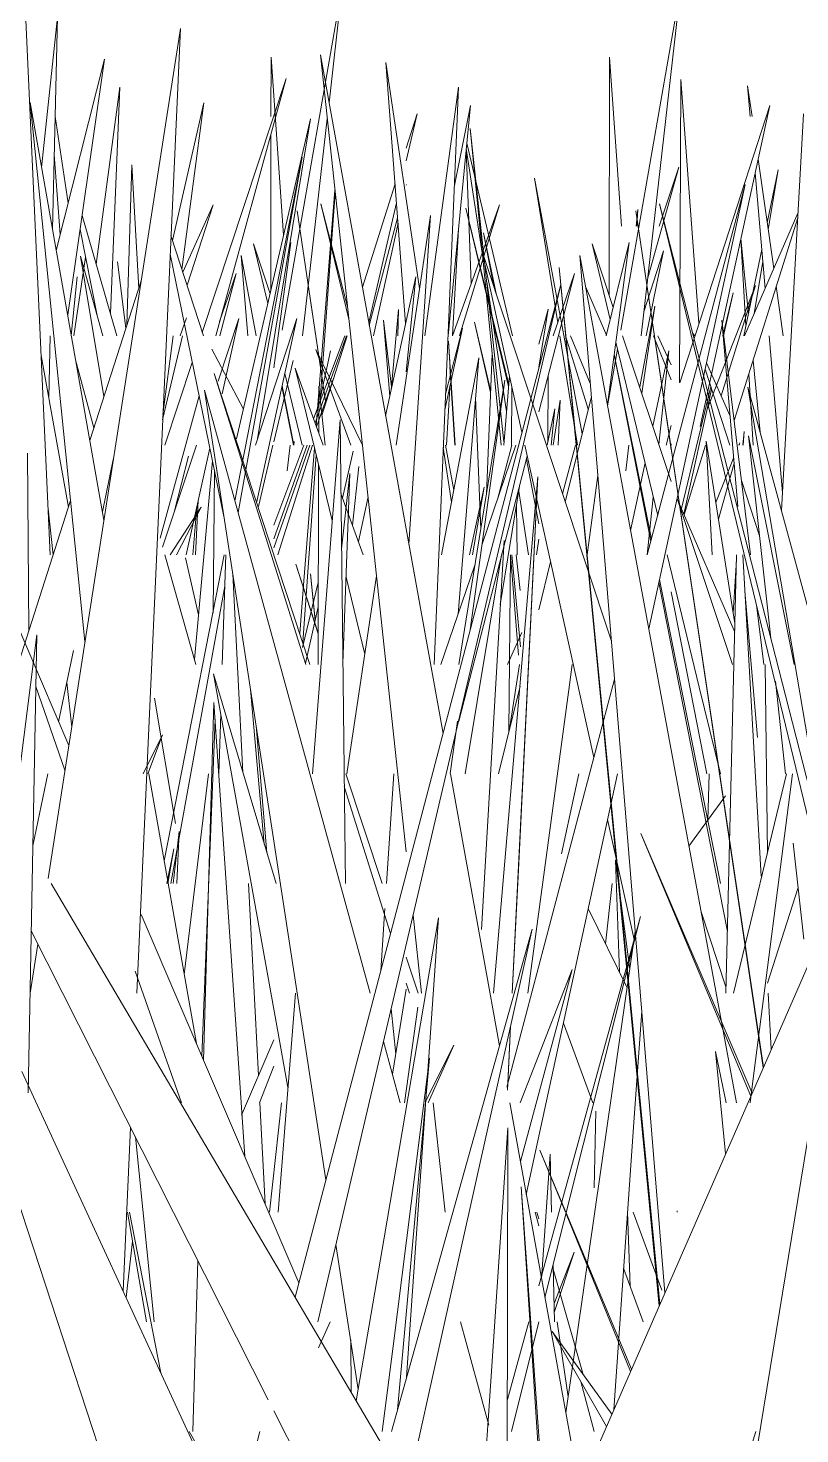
# Model space of a CAD drawing. Header units: millimetres. Extents: x -9575 to 27274, y -4387 to 11354.
# Drawn here: x -6510.28 to -6490.84, y 3080.28 to 3115.68 of the extents above; entities that cross this region are included whole.
import ezdxf

# ---------------------------------------------------------------- set-up
doc = ezdxf.new("R2010")
doc.units = ezdxf.units.MM
doc.layers.add('G-IMPT', color=8, linetype='Continuous', lineweight=9)

# ---------------------------------------------------------------- blocks, each defined once
blk = doc.blocks.new('Grass Array - 25_dwg-V14-North')
at = {"layer": 'G-IMPT'}
for p, q in [((-6509.574, 3110.078), (-6508.358, 3114.893)), ((-6509.287, 3108.452), (-6508.358, 3114.893)), ((-6505.896, 3108.014), (-6503.779, 3114.409)), ((-6505.558, 3107.931), (-6503.779, 3114.409)), ((-6506.644, 3110.329), (-6505.86, 3113.795)), ((-6506.409, 3109.601), (-6505.86, 3113.795)), ((-6499.702, 3107.931), (-6499.14, 3113.73)), ((-6499.544, 3111.709), (-6499.14, 3113.73)), ((-6505.03, 3105.33), (-6503.171, 3113.389)), ((-6504.503, 3105.332), (-6503.171, 3113.389)), ((-6500.483, 3113.519), (-6500.757, 3112.336)), ((-6500.483, 3113.519), (-6500.757, 3112.651)), ((-6498.37, 3105.172), (-6499.148, 3113.152)), ((-6498.295, 3105.257), (-6499.148, 3113.152)), ((-6494.673, 3109.387), (-6493.892, 3112.173)), ((-6494.387, 3110.69), (-6493.892, 3112.173)), ((-6496.941, 3108.255), (-6497.527, 3111.895)), ((-6496.325, 3105.461), (-6497.527, 3111.895)), ((-6503.025, 3105.659), (-6502.553, 3111.592)), ((-6502.923, 3106.316), (-6502.546, 3111.527)), ((-6501.039, 3111.757), (-6501.862, 3109.15)), ((-6506.385, 3109.527), (-6505.624, 3111.226)), ((-6506.279, 3109.199), (-6505.624, 3111.226)), ((-6501.003, 3111.275), (-6501.702, 3108.26)), ((-6499.593, 3107.931), (-6498.408, 3111.228)), ((-6499.416, 3107.931), (-6498.408, 3111.228)), ((-6498.175, 3106.702), (-6499.258, 3111.141)), ((-6498.18, 3106.648), (-6499.258, 3111.141)), ((-6494.964, 3110.69), (-6494.919, 3111.105)), ((-6494.944, 3110.69), (-6494.919, 3111.105)), ((-6508.05, 3107.931), (-6508.925, 3110.96)), ((-6508.542, 3108.439), (-6508.976, 3110.608)), ((-6498.808, 3110.519), (-6498.551, 3109.161)), ((-6498.808, 3110.519), (-6498.48, 3108.948)), ((-6498.48, 3108.948), (-6498.808, 3110.519)), ((-6507.818, 3108.122), (-6508.028, 3109.789)), ((-6493.174, 3106.081), (-6491.962, 3109.198)), ((-6492.827, 3106.418), (-6491.962, 3109.198)), ((-6492.779, 3107.931), (-6492.52, 3109.007)), ((-6492.761, 3107.931), (-6492.52, 3109.007)), ((-6501.137, 3106.559), (-6500.955, 3108.588)), ((-6500.966, 3107.931), (-6500.955, 3108.588)), ((-6494.875, 3106.642), (-6494.491, 3108.673)), ((-6494.821, 3106.482), (-6494.491, 3108.673)), ((-6506.449, 3107.931), (-6506.291, 3108.378)), ((-6504.555, 3105.172), (-6503.516, 3108.361)), ((-6504.522, 3103.759), (-6503.516, 3108.361)), ((-6506.894, 3105.81), (-6506.396, 3107.931)), ((-6506.888, 3105.944), (-6506.627, 3107.931)), ((-6503.09, 3105.839), (-6502.305, 3107.931)), ((-6503.052, 3105.733), (-6502.265, 3107.931)), ((-6502.247, 3107.931), (-6502.881, 3105.923)), ((-6496.445, 3105.172), (-6496.889, 3107.931)), ((-6496.172, 3106.082), (-6496.749, 3107.931)), ((-6496.122, 3106.731), (-6496.616, 3107.931)), ((-6494.079, 3106.818), (-6494.531, 3107.931)), ((-6494.079, 3107.197), (-6494.422, 3107.931)), ((-6493.504, 3107.931), (-6493.52, 3107.982)), ((-6493.498, 3107.931), (-6493.52, 3107.982)), ((-6504.856, 3106.082), (-6505.652, 3107.59)), ((-6499.535, 3105.172), (-6499.696, 3107.791)), ((-6499.525, 3105.172), (-6499.696, 3107.791)), ((-6508.626, 3105.608), (-6509.088, 3107.324)), ((-6506.837, 3105.172), (-6506.147, 3107.258)), ((-6504.095, 3105.26), (-6503.609, 3107.305)), ((-6498.738, 3103.942), (-6498.595, 3107.475)), ((-6492.599, 3105.902), (-6493.195, 3107.248)), ((-6503.018, 3105.64), (-6502.579, 3106.882)), ((-6498.302, 3105.172), (-6498.157, 3106.923)), ((-6492.603, 3105.172), (-6493.23, 3107.091)), ((-6498.106, 3105.172), (-6498.093, 3106.632)), ((-6493.826, 3103.577), (-6493.087, 3106.652)), ((-6493.765, 3103.436), (-6493.063, 3106.579)), ((-6506.959, 3102.833), (-6505.974, 3106.417)), ((-6494.207, 3105.172), (-6494.079, 3105.668)), ((-6504.482, 3103.633), (-6504.116, 3105.172)), ((-6504.095, 3103.162), (-6503.341, 3105.172)), ((-6504.095, 3102.82), (-6503.253, 3105.172)), ((-6504.095, 3102.592), (-6503.183, 3105.172)), ((-6503.119, 3105.172), (-6503.99, 3102.413)), ((-6503.579, 3105.266), (-6503.601, 3105.172)), ((-6503.579, 3105.266), (-6503.591, 3105.172)), ((-6503.334, 3101.758), (-6503.068, 3105.11)), ((-6499.562, 3104.04), (-6499.77, 3105.172)), ((-6494.086, 3105.172), (-6494.079, 3105.21)), ((-6493.759, 3103.422), (-6493.215, 3105.172)), ((-6493.05, 3102.413), (-6493.201, 3105.278)), ((-6492.478, 3100.685), (-6493.201, 3105.278)), ((-6492.379, 3105.172), (-6492.354, 3105.233)), ((-6492.371, 3105.172), (-6492.354, 3105.233)), ((-6503.365, 3100.204), (-6503.024, 3104.927)), ((-6502.36, 3103.84), (-6502.094, 3105.02)), ((-6497.727, 3104.821), (-6497.419, 3103.196)), ((-6492.957, 3103.728), (-6492.509, 3104.847)), ((-6492.891, 3103.308), (-6492.498, 3104.718)), ((-6502.111, 3103.159), (-6501.954, 3104.639)), ((-6491.86, 3102.893), (-6492.313, 3104.283)), ((-6505.993, 3100.902), (-6506.322, 3102.339)), ((-6498.172, 3097.968), (-6498.132, 3102.413)), ((-6497.932, 3099.884), (-6498.127, 3102.413)), ((-6497.875, 3100.098), (-6498.101, 3102.413)), ((-6497.89, 3101.512), (-6497.987, 3102.413)), ((-6502.977, 3100.422), (-6503.541, 3102.174)), ((-6502.977, 3100.442), (-6503.541, 3102.174)), ((-6503.055, 3100.753), (-6503.169, 3101.928)), ((-6503.049, 3100.777), (-6503.168, 3101.933)), ((-6503.334, 3101.758), (-6503.44, 3100.431)), ((-6503.37, 3100.076), (-6502.973, 3101.72)), ((-6503.297, 3099.674), (-6502.975, 3101.106)), ((-6498.207, 3099.654), (-6497.842, 3100.461)), ((-6504.333, 3095.126), (-6504.68, 3099.018)), ((-6504.269, 3094.913), (-6504.54, 3098.109))]:
    blk.add_line(p, q, dxfattribs=at)
blk = doc.blocks.new('Grass Array - 25_dwg-V18-North')
at = {"layer": 'G-IMPT'}
for p, q in [((-6498.748, 3109.05), (-6499.258, 3111.141)), ((-6498.743, 3108.992), (-6499.258, 3111.141)), ((-6499.535, 3105.172), (-6499.656, 3107.144)), ((-6499.525, 3105.172), (-6499.654, 3107.15))]:
    blk.add_line(p, q, dxfattribs=at)
blk = doc.blocks.new('Grass Array - Grass Array-440235-North')
for name in ['Grass Array - 25_dwg-V14-North', 'Grass Array - 25_dwg-V18-North']:
    blk.add_blockref(name, (0, 0))
blk = doc.blocks.new('Grass Array - 25_dwg-V28-North')
at = {"layer": 'G-IMPT'}
for p, q in [((-6496.781, 3108.333), (-6496.908, 3109.649)), ((-6496.779, 3108.329), (-6496.908, 3109.649)), ((-6494.322, 3106.693), (-6494.695, 3109.2)), ((-6494.321, 3106.697), (-6494.694, 3109.202)), ((-6494.079, 3105.061), (-6494.269, 3106.337)), ((-6494.079, 3105.074), (-6494.268, 3106.343))]:
    blk.add_line(p, q, dxfattribs=at)
blk = doc.blocks.new('Grass Array - 25_dwg-V32-North')
at = {"layer": 'G-IMPT'}
for p, q in [((-6494.916, 3110.69), (-6494.974, 3111.077)), ((-6494.916, 3110.69), (-6494.974, 3111.077)), ((-6496.476, 3105.172), (-6496.908, 3109.649)), ((-6496.472, 3105.172), (-6496.908, 3109.649)), ((-6494.322, 3106.693), (-6494.695, 3109.2)), ((-6494.321, 3106.697), (-6494.694, 3109.202)), ((-6494.079, 3105.061), (-6494.269, 3106.337)), ((-6494.079, 3105.074), (-6494.268, 3106.343))]:
    blk.add_line(p, q, dxfattribs=at)
blk = doc.blocks.new('Grass Array - 25_dwg-V36-North')
at = {"layer": 'G-IMPT'}
for p, q in [((-6494.916, 3110.69), (-6494.974, 3111.077)), ((-6494.916, 3110.69), (-6494.974, 3111.077)), ((-6496.476, 3105.172), (-6496.908, 3109.649)), ((-6496.472, 3105.172), (-6496.908, 3109.649)), ((-6494.322, 3106.693), (-6494.695, 3109.2)), ((-6494.321, 3106.697), (-6494.694, 3109.202)), ((-6494.079, 3105.061), (-6494.269, 3106.337)), ((-6494.079, 3105.074), (-6494.268, 3106.343))]:
    blk.add_line(p, q, dxfattribs=at)
blk = doc.blocks.new('Grass Array - Grass Array-440908-North')
for name in ['Grass Array - 25_dwg-V32-North', 'Grass Array - 25_dwg-V36-North', 'Grass Array - 25_dwg-V36-North', 'Grass Array - 25_dwg-V28-North']:
    blk.add_blockref(name, (0, 0))
blk = doc.blocks.new('Grass Array - 25_dwg-V38-North')
at = {"layer": 'G-IMPT'}
for p, q in [((-6502.852, 3106.693), (-6503.225, 3109.2)), ((-6502.851, 3106.697), (-6503.224, 3109.202))]:
    blk.add_line(p, q, dxfattribs=at)
blk = doc.blocks.new('Grass Array - 25_dwg-V42-North')
at = {"layer": 'G-IMPT'}
for p, q in [((-6503.882, 3108.07), (-6502.363, 3116.77)), ((-6502.702, 3113.792), (-6502.363, 3116.77)), ((-6504.166, 3113.449), (-6504.164, 3114.944)), ((-6503.846, 3110.463), (-6504.164, 3114.944)), ((-6493.872, 3106.755), (-6493.84, 3114.385)), ((-6493.382, 3108.243), (-6493.84, 3114.385)), ((-6508.571, 3109.734), (-6507.969, 3114.186)), ((-6508.211, 3108.487), (-6507.969, 3114.186)), ((-6492.156, 3114.224), (-6492.09, 3113.449)), ((-6492.156, 3114.224), (-6492.046, 3113.449)), ((-6493.868, 3106.747), (-6491.6, 3113.725)), ((-6493.353, 3105.646), (-6491.6, 3113.725)), ((-6509.273, 3111.271), (-6509.598, 3113.449)), ((-6503.369, 3107.931), (-6502.747, 3113.393)), ((-6504.172, 3109.05), (-6504.166, 3112.998)), ((-6509.472, 3110.481), (-6509.625, 3112.492)), ((-6499.118, 3109.252), (-6499.247, 3112.621)), ((-6498.843, 3110.019), (-6499.245, 3112.647)), ((-6498.078, 3107.931), (-6499.232, 3112.781)), ((-6491.893, 3112.375), (-6491.5, 3109.619)), ((-6491.968, 3112.028), (-6491.719, 3109.119)), ((-6491.664, 3110.772), (-6491.389, 3112.106)), ((-6491.64, 3110.604), (-6491.389, 3112.106)), ((-6500.757, 3111.723), (-6500.752, 3111.74)), ((-6500.757, 3111.719), (-6500.752, 3111.74)), ((-6502.791, 3106.282), (-6503.504, 3111.077)), ((-6502.789, 3106.285), (-6503.504, 3111.077)), ((-6502.233, 3108.62), (-6502.906, 3111.251)), ((-6502.203, 3108.343), (-6502.906, 3111.251)), ((-6501.689, 3108.191), (-6500.974, 3110.9)), ((-6501.578, 3107.931), (-6500.964, 3110.764)), ((-6492.497, 3105.793), (-6490.896, 3110.898)), ((-6492.238, 3107.931), (-6490.89, 3111.015)), ((-6499.59, 3107.941), (-6499.443, 3110.606)), ((-6492.2, 3108.176), (-6492.33, 3110.36)), ((-6492.138, 3108.476), (-6492.328, 3110.369)), ((-6504.243, 3108.739), (-6504.607, 3110.24)), ((-6504.187, 3108.983), (-6504.607, 3110.24)), ((-6504.095, 3107.121), (-6503.668, 3110.281)), ((-6494.28, 3110.066), (-6494.77, 3108.535)), ((-6494.77, 3108.535), (-6494.28, 3110.066)), ((-6494.28, 3110.066), (-6494.713, 3107.931)), ((-6492.25, 3107.931), (-6491.803, 3110.1)), ((-6509.131, 3107.931), (-6508.835, 3109.905)), ((-6504.75, 3107.931), (-6504.916, 3109.954)), ((-6504.542, 3107.931), (-6504.916, 3109.954)), ((-6491.994, 3108.489), (-6491.777, 3109.79)), ((-6509.196, 3107.936), (-6509.048, 3109.411)), ((-6505.461, 3108.286), (-6505.046, 3109.5)), ((-6505.452, 3107.931), (-6505.046, 3109.5)), ((-6498.231, 3106.026), (-6498.73, 3109.285)), ((-6491.437, 3109.174), (-6491.26, 3107.931)), ((-6501.13, 3106.639), (-6501.334, 3108.319)), ((-6501.171, 3106.402), (-6501.334, 3108.319)), ((-6499.039, 3108.273), (-6498.634, 3106.499)), ((-6499.039, 3108.273), (-6498.632, 3106.558)), ((-6491.617, 3107.931), (-6491.279, 3103.978)), ((-6502.918, 3106.38), (-6502.669, 3107.546)), ((-6491.84, 3105.503), (-6492.021, 3107.31)), ((-6503.379, 3105.172), (-6503.818, 3106.981)), ((-6497.185, 3106.915), (-6497.191, 3105.247)), ((-6492.021, 3105.172), (-6492.128, 3106.97)), ((-6503.601, 3105.172), (-6503.891, 3106.648)), ((-6503.586, 3105.172), (-6503.887, 3106.666)), ((-6499.743, 3105.172), (-6499.663, 3106.621)), ((-6498.881, 3103.054), (-6499.009, 3106.38)), ((-6497.011, 3106.087), (-6497.207, 3105.172)), ((-6497.207, 3105.172), (-6497.011, 3106.087)), ((-6497.011, 3106.087), (-6497.104, 3105.172)), ((-6492.278, 3105.172), (-6492.248, 3105.517)), ((-6492.268, 3105.172), (-6492.248, 3105.517)), ((-6503.757, 3104.524), (-6503.683, 3105.172)), ((-6496.82, 3103.945), (-6496.494, 3105.172)), ((-6506.593, 3103.525), (-6506.239, 3104.894)), ((-6499.161, 3102.413), (-6498.792, 3104.116)), ((-6499.084, 3102.413), (-6498.792, 3104.116)), ((-6497.678, 3102.413), (-6497.924, 3104.017)), ((-6505.998, 3103.781), (-6506.067, 3102.413)), ((-6506.066, 3102.413), (-6505.998, 3103.781)), ((-6497.982, 3103.659), (-6497.964, 3102.413)), ((-6506.137, 3102.413), (-6506.033, 3103.625)), ((-6492.518, 3100.94), (-6492.438, 3102.289))]:
    blk.add_line(p, q, dxfattribs=at)
blk = doc.blocks.new('Grass Array - Grass Array-V47-North')
for name in ['Grass Array - 25_dwg-V42-North', 'Grass Array - 25_dwg-V38-North', 'Grass Array - 25_dwg-V38-North', 'Grass Array - 25_dwg-V38-North']:
    blk.add_blockref(name, (0, 0))
blk = doc.blocks.new('Grass Array - 25_dwg-V49-North')
at = {"layer": 'G-IMPT'}
for p, q in [((-6509.731, 3102.413), (-6510.399, 3117.22)), ((-6495.352, 3108.07), (-6493.833, 3116.77)), ((-6494.839, 3107.931), (-6493.833, 3116.77)), ((-6509.944, 3112.166), (-6509.547, 3115.949)), ((-6509.779, 3094.266), (-6506.448, 3115.664)), ((-6509.668, 3110.607), (-6509.547, 3115.949)), ((-6506.994, 3103.599), (-6506.448, 3115.664)), ((-6502.921, 3115.002), (-6500.757, 3094.937)), ((-6502.921, 3115.002), (-6500.78, 3103.164)), ((-6499.831, 3097.917), (-6502.921, 3115.002)), ((-6500.422, 3109.123), (-6501.271, 3114.807)), ((-6500.772, 3108.239), (-6501.271, 3114.807)), ((-6495.642, 3108.938), (-6495.634, 3114.944)), ((-6495.332, 3110.69), (-6495.634, 3114.944)), ((-6500.285, 3107.931), (-6499.439, 3114.186)), ((-6499.939, 3102.407), (-6499.439, 3114.186)), ((-6510.233, 3113.802), (-6508.851, 3100.227)), ((-6510.233, 3113.802), (-6508.374, 3103.289)), ((-6508.374, 3103.289), (-6510.233, 3113.802)), ((-6491.304, 3103.528), (-6490.752, 3113.517)), ((-6507.674, 3112.233), (-6507.793, 3108.199)), ((-6507.674, 3112.233), (-6507.498, 3109.12)), ((-6505.075, 3103.773), (-6503.377, 3112.422)), ((-6504.995, 3103.481), (-6503.377, 3112.422)), ((-6494.684, 3102.413), (-6492.222, 3111.74)), ((-6494.646, 3100.551), (-6492.222, 3111.74)), ((-6491.764, 3089.502), (-6494.974, 3111.077)), ((-6493.284, 3099.742), (-6494.974, 3111.077)), ((-6489.994, 3094.136), (-6494.376, 3111.251)), ((-6491.644, 3099.958), (-6494.376, 3111.251)), ((-6501.014, 3105.172), (-6500.147, 3110.961)), ((-6500.147, 3110.961), (-6500.692, 3102.679)), ((-6500.692, 3102.679), (-6500.147, 3110.961)), ((-6505.869, 3107.931), (-6506.684, 3110.452)), ((-6497.842, 3105.498), (-6498.854, 3110.076)), ((-6495.589, 3100.237), (-6498.854, 3110.076)), ((-6495.616, 3108.338), (-6496.077, 3110.24)), ((-6495.542, 3108.639), (-6496.077, 3110.24)), ((-6495.717, 3107.931), (-6495.137, 3110.281)), ((-6495.69, 3106.194), (-6495.137, 3110.281)), ((-6508.372, 3106.398), (-6508.964, 3109.934)), ((-6508.398, 3107.931), (-6508.964, 3109.934)), ((-6505.351, 3103.379), (-6506.705, 3109.98)), ((-6494.386, 3083.503), (-6496.908, 3109.649)), ((-6495.841, 3098.696), (-6496.908, 3109.649)), ((-6494.244, 3083.828), (-6496.386, 3109.954)), ((-6494.359, 3098.997), (-6496.386, 3109.954)), ((-6508.728, 3105.29), (-6507.437, 3109.309)), ((-6501.277, 3105.913), (-6500.518, 3109.411)), ((-6500.757, 3107.024), (-6500.518, 3109.411)), ((-6497.419, 3106.012), (-6496.516, 3109.5)), ((-6497.052, 3107.931), (-6496.516, 3109.5)), ((-6503.555, 3083.72), (-6496.866, 3109.22)), ((-6499.441, 3098.224), (-6496.866, 3109.22)), ((-6496.241, 3109.171), (-6495.713, 3107.947)), ((-6497.419, 3107.714), (-6497.182, 3108.603)), ((-6497.419, 3107.136), (-6497.182, 3108.603)), ((-6505.499, 3106.784), (-6504.972, 3108.361)), ((-6505.397, 3106.466), (-6504.972, 3108.361)), ((-6492.086, 3102.413), (-6492.804, 3108.319)), ((-6492.405, 3103.626), (-6492.804, 3108.319)), ((-6509.764, 3106.368), (-6509.729, 3107.931)), ((-6499.784, 3106.065), (-6499.337, 3108.117)), ((-6499.767, 3106.456), (-6499.337, 3108.117)), ((-6494.079, 3104.261), (-6495.305, 3107.931)), ((-6502.15, 3105.172), (-6503.038, 3107.586)), ((-6501.861, 3105.172), (-6503.038, 3107.586)), ((-6495.685, 3106.164), (-6495.435, 3107.591)), ((-6494.422, 3103.406), (-6495.478, 3107.766)), ((-6494.544, 3105.652), (-6494.139, 3107.546)), ((-6494.391, 3105.194), (-6494.139, 3107.546)), ((-6509.266, 3103.613), (-6509.957, 3107.435)), ((-6499.872, 3102.413), (-6498.928, 3107.376)), ((-6498.928, 3107.376), (-6499.45, 3100.917)), ((-6494.595, 3102.749), (-6495.519, 3107.457)), ((-6494.58, 3102.805), (-6495.518, 3107.469)), ((-6503.184, 3099.654), (-6505.597, 3106.983)), ((-6503.287, 3099.654), (-6505.597, 3106.983)), ((-6502.621, 3103.274), (-6503.556, 3107.114)), ((-6502.847, 3105.172), (-6503.556, 3107.114)), ((-6504.202, 3095.918), (-6505.841, 3106.558)), ((-6501.666, 3091.377), (-6505.841, 3106.558)), ((-6502.963, 3105.49), (-6502.96, 3106.66)), ((-6502.801, 3105.172), (-6502.96, 3106.66)), ((-6499.432, 3099.654), (-6498.273, 3106.812)), ((-6499.147, 3100.525), (-6498.273, 3106.812)), ((-6490.355, 3096.078), (-6492.148, 3106.637)), ((-6489.503, 3096.895), (-6492.148, 3106.637)), ((-6496.881, 3106.307), (-6497.056, 3105.172)), ((-6496.881, 3106.307), (-6496.929, 3105.172)), ((-6496.751, 3103.736), (-6496.094, 3106.398)), ((-6502.423, 3105.809), (-6503.12, 3096.895)), ((-6502.423, 3105.809), (-6502.305, 3095.548)), ((-6491.576, 3100.314), (-6492.137, 3105.407)), ((-6490.987, 3099.654), (-6492.137, 3105.407)), ((-6506.895, 3102.608), (-6506.038, 3105.172)), ((-6506.305, 3102.413), (-6505.704, 3105.097)), ((-6499.619, 3103.742), (-6499.824, 3105.115)), ((-6498.847, 3102.68), (-6497.995, 3105.172)), ((-6498.462, 3103.808), (-6498.097, 3105.172)), ((-6496.031, 3097.308), (-6497.77, 3105.172)), ((-6495.227, 3104.524), (-6495.153, 3105.172)), ((-6510.303, 3104.974), (-6510.267, 3100.496)), ((-6508.411, 3103.499), (-6508.137, 3104.815)), ((-6506.095, 3099.777), (-6505.638, 3104.779)), ((-6499.436, 3098.224), (-6497.709, 3104.894)), ((-6495.104, 3103.025), (-6494.741, 3104.726)), ((-6505.625, 3100.954), (-6505.59, 3104.542)), ((-6502.979, 3099.654), (-6502.965, 3104.687)), ((-6502.386, 3102.562), (-6502.179, 3104.461)), ((-6502.353, 3099.682), (-6502.179, 3104.461)), ((-6498.555, 3091.377), (-6497.439, 3104.378)), ((-6498.086, 3091.377), (-6497.439, 3104.378)), ((-6497.439, 3104.378), (-6497.933, 3094.479)), ((-6496.202, 3102.413), (-6495.932, 3104.411)), ((-6498.387, 3101.152), (-6497.904, 3104.139)), ((-6511.391, 3096.998), (-6509.213, 3103.78)), ((-6509.654, 3102.413), (-6509.786, 3103.644)), ((-6501.839, 3102.413), (-6502.402, 3103.954)), ((-6501.963, 3102.752), (-6501.72, 3103.871)), ((-6494.688, 3102.413), (-6494.533, 3103.864)), ((-6492.539, 3099.654), (-6493.936, 3103.832)), ((-6493.933, 3103.825), (-6492.483, 3100.466)), ((-6506.994, 3103.599), (-6507.547, 3091.377)), ((-6506.707, 3102.413), (-6505.922, 3103.615)), ((-6506.544, 3102.413), (-6505.922, 3103.615)), ((-6499.831, 3097.917), (-6500.78, 3103.164)), ((-6498.86, 3092.983), (-6498.294, 3102.774)), ((-6497.419, 3102.805), (-6497.479, 3102.413)), ((-6506.061, 3099.654), (-6506.84, 3102.413)), ((-6505.629, 3100.954), (-6505.342, 3102.413)), ((-6505.392, 3099.654), (-6505.306, 3102.413)), ((-6499.939, 3102.407), (-6500.056, 3099.654)), ((-6499.277, 3096.895), (-6498.354, 3102.413)), ((-6497.419, 3101.024), (-6497.121, 3102.235)), ((-6493.374, 3099.082), (-6494.181, 3102.413)), ((-6492.707, 3091.377), (-6492.435, 3102.413)), ((-6491.812, 3094.325), (-6492.277, 3102.413)), ((-6504.871, 3096.928), (-6505.129, 3101.932)), ((-6502.254, 3096.895), (-6501.506, 3101.885)), ((-6499.882, 3099.654), (-6499.027, 3102.153)), ((-6509.258, 3097.613), (-6510.982, 3101.637)), ((-6506.686, 3094.136), (-6505.331, 3101.624)), ((-6501.802, 3099.91), (-6502.274, 3101.849)), ((-6492.668, 3092.931), (-6494.393, 3101.719)), ((-6493.492, 3097.394), (-6494.377, 3101.794)), ((-6493.186, 3096.895), (-6494.079, 3101.479)), ((-6491.912, 3097.816), (-6492.225, 3101.497)), ((-6491.751, 3099.654), (-6491.932, 3101.15)), ((-6505.629, 3100.954), (-6506.856, 3094.704)), ((-6511.211, 3091.377), (-6510.067, 3100.401)), ((-6510.24, 3091.036), (-6510.067, 3100.401)), ((-6509.14, 3100.007), (-6509.514, 3098.211)), ((-6493.284, 3099.742), (-6491.759, 3089.514)), ((-6491.644, 3099.958), (-6490.236, 3094.136)), ((-6503.941, 3090.131), (-6505.614, 3099.414)), ((-6504.037, 3094.136), (-6505.614, 3099.414)), ((-6497.903, 3099.654), (-6498.145, 3098.08)), ((-6496.645, 3099.136), (-6496.575, 3099.654)), ((-6491.656, 3094.905), (-6491.714, 3099.654)), ((-6509.355, 3096.99), (-6510.091, 3099.094)), ((-6509.308, 3099.2), (-6509.186, 3098.072)), ((-6498.437, 3096.895), (-6497.891, 3099.107)), ((-6495.511, 3099.28), (-6498.221, 3089.012)), ((-6496.645, 3099.136), (-6497.695, 3091.377)), ((-6493.374, 3099.082), (-6492.844, 3096.895)), ((-6491.199, 3096.895), (-6491.457, 3099.235)), ((-6507.1, 3098.804), (-6506.571, 3095.649)), ((-6505.601, 3098.692), (-6505.862, 3089.686)), ((-6505.601, 3098.692), (-6505.001, 3089.859)), ((-6495.841, 3098.696), (-6494.365, 3083.551)), ((-6494.359, 3098.997), (-6492.439, 3088.618)), ((-6505.478, 3096.895), (-6505.431, 3098.4)), ((-6501.4, 3058.27), (-6514.476, 3098.142)), ((-6505.906, 3089.789), (-6505.572, 3098.279)), ((-6499.441, 3098.224), (-6502.983, 3083.1)), ((-6499.649, 3096.911), (-6499.467, 3098.224)), ((-6507.382, 3096.895), (-6506.902, 3097.883)), ((-6506.902, 3097.883), (-6507.27, 3096.895)), ((-6493.492, 3097.394), (-6492.837, 3094.136)), ((-6509.789, 3096.895), (-6510.165, 3095.089)), ((-6506.044, 3090.111), (-6507.244, 3096.895)), ((-6506.044, 3090.111), (-6507.244, 3096.895)), ((-6506.35, 3091.842), (-6505.739, 3096.895)), ((-6502.317, 3096.578), (-6501.152, 3092.881)), ((-6501.367, 3094.136), (-6502.276, 3096.895)), ((-6501.255, 3094.136), (-6501.073, 3096.895)), ((-6501.255, 3094.136), (-6501.073, 3096.895)), ((-6498.408, 3090.046), (-6499.646, 3096.895)), ((-6498.408, 3090.046), (-6499.646, 3096.895)), ((-6497.732, 3086.309), (-6495.438, 3096.895)), ((-6496.842, 3094.884), (-6496.413, 3096.895)), ((-6493.128, 3096.895), (-6493.163, 3095.725)), ((-6492.51, 3091.377), (-6491.175, 3096.895)), ((-6492.023, 3089.164), (-6491.029, 3096.895)), ((-6493.634, 3095.08), (-6492.711, 3096.342)), ((-6504.202, 3095.918), (-6502.779, 3086.679)), ((-6502.289, 3094.136), (-6502.305, 3095.548)), ((-6495.019, 3092.728), (-6495.687, 3095.749)), ((-6506.628, 3094.136), (-6506.479, 3095.448)), ((-6506.539, 3094.136), (-6506.479, 3095.448)), ((-6492.077, 3088.785), (-6494.846, 3095.399)), ((-6492.045, 3088.859), (-6494.846, 3095.399)), ((-6491.007, 3095.154), (-6490.741, 3092.735)), ((-6506.789, 3094.136), (-6506.612, 3095.011)), ((-6506.765, 3094.136), (-6506.612, 3095.011)), ((-6498.087, 3091.377), (-6497.933, 3094.479)), ((-6495.484, 3094.721), (-6495.128, 3091.969)), ((-6495.484, 3094.721), (-6495.387, 3091.901)), ((-6495.387, 3091.901), (-6495.484, 3094.721)), ((-6498.305, 3074.823), (-6509.702, 3094.136)), ((-6498.305, 3074.823), (-6509.702, 3094.136)), ((-6504.728, 3094.136), (-6504.479, 3089.303)), ((-6496.974, 3077.582), (-6489.738, 3094.136)), ((-6495.572, 3094.136), (-6495.734, 3092.614)), ((-6491.656, 3091.629), (-6490.884, 3094.038)), ((-6491.656, 3091.625), (-6490.884, 3094.035)), ((-6491.656, 3091.625), (-6490.884, 3094.035)), ((-6501.399, 3091.938), (-6501.296, 3093.511)), ((-6501.399, 3091.938), (-6501.296, 3093.511)), ((-6495.195, 3091.508), (-6496.172, 3093.51)), ((-6493.327, 3093.42), (-6492.703, 3091.538)), ((-6503.461, 3084.08), (-6507.433, 3093.353)), ((-6501.317, 3085.214), (-6499.948, 3093.27)), ((-6500.748, 3081.709), (-6499.948, 3093.27)), ((-6500.585, 3093.34), (-6500.373, 3091.377)), ((-6497.262, 3083.711), (-6494.852, 3093.31)), ((-6497.131, 3085.053), (-6494.852, 3093.31)), ((-6510.205, 3092.947), (-6504.233, 3081.136)), ((-6501.132, 3080.341), (-6497.582, 3092.986)), ((-6499.389, 3084.886), (-6497.582, 3092.986)), ((-6494.99, 3092.927), (-6496.737, 3080.809)), ((-6510.229, 3091.377), (-6510.036, 3092.613)), ((-6500.459, 3091.377), (-6500.757, 3092.283)), ((-6497.886, 3088.618), (-6496.574, 3091.973)), ((-6497.882, 3087.139), (-6496.574, 3091.973)), ((-6507.583, 3091.93), (-6506.423, 3088.618)), ((-6500.757, 3091.628), (-6500.678, 3091.377)), ((-6503.551, 3091.377), (-6503.982, 3085.859)), ((-6500.757, 3091.474), (-6501.104, 3089.333)), ((-6491.642, 3091.377), (-6491.561, 3089.967)), ((-6510.24, 3091.036), (-6510.28, 3088.866)), ((-6501.137, 3090.985), (-6501.022, 3089.838)), ((-6500.802, 3088.618), (-6500.468, 3091.02)), ((-6494.826, 3090.921), (-6495.013, 3088.248)), ((-6498.207, 3088.936), (-6498.127, 3090.543)), ((-6498.201, 3089.087), (-6498.129, 3090.535)), ((-6496.797, 3090.623), (-6496.06, 3088.618)), ((-6504.905, 3088.304), (-6504.095, 3090.203)), ((-6504.825, 3087.265), (-6505.001, 3089.859)), ((-6503.941, 3090.131), (-6503.737, 3088.997)), ((-6500.907, 3088.618), (-6501.331, 3090.157)), ((-6500.267, 3088.662), (-6499.557, 3090.069)), ((-6500.206, 3088.618), (-6499.557, 3090.069)), ((-6492.711, 3087.336), (-6492.969, 3089.907)), ((-6492.694, 3088.618), (-6492.969, 3089.907)), ((-6504.453, 3088.618), (-6504.095, 3089.54)), ((-6501.098, 3082.416), (-6500.172, 3089.739)), ((-6500.981, 3080.88), (-6500.172, 3089.739)), ((-6510.442, 3089.405), (-6498.949, 3064.51)), ((-6492.023, 3089.164), (-6492.093, 3088.618)), ((-6504.444, 3088.618), (-6504.313, 3086.068)), ((-6504.201, 3085.859), (-6503.902, 3088.618)), ((-6500.076, 3088.618), (-6499.778, 3085.859)), ((-6496.394, 3078.91), (-6498.15, 3088.618)), ((-6496.394, 3078.91), (-6498.15, 3088.618)), ((-6496.019, 3086.474), (-6495.982, 3088.407)), ((-6490.495, 3088.585), (-6493.957, 3067.455)), ((-6495.53, 3080.886), (-6495.013, 3088.248)), ((-6507.7, 3087.993), (-6507.887, 3083.869)), ((-6507.582, 3087.759), (-6507.108, 3083.1)), ((-6498.679, 3080.857), (-6498.195, 3087.984)), ((-6498.224, 3074.823), (-6498.195, 3087.984)), ((-6497.388, 3087.424), (-6496.747, 3085.859)), ((-6497.388, 3087.424), (-6496.735, 3085.859)), ((-6497.347, 3084.182), (-6497.134, 3087.325)), ((-6497.095, 3085.859), (-6497.134, 3087.325)), ((-6497.86, 3086.498), (-6495.16, 3048.099)), ((-6497.86, 3086.498), (-6497.411, 3079.541)), ((-6507.3, 3083.1), (-6507.781, 3085.859)), ((-6506.939, 3081.818), (-6507.726, 3085.859)), ((-6497.419, 3085.519), (-6497.511, 3085.859)), ((-6497.419, 3085.694), (-6497.466, 3085.859)), ((-6496.732, 3085.822), (-6495.107, 3081.853)), ((-6496.727, 3085.841), (-6495.085, 3081.905)), ((-6495.115, 3083.998), (-6495.179, 3085.859)), ((-6495.115, 3083.998), (-6495.179, 3085.859)), ((-6495.044, 3085.859), (-6494.322, 3083.895)), ((-6493.929, 3085.859), (-6493.935, 3085.899)), ((-6493.931, 3085.859), (-6493.935, 3085.899)), ((-6507.815, 3083.714), (-6507.654, 3085.128)), ((-6502.528, 3085.046), (-6501.966, 3081.398)), ((-6501.317, 3085.214), (-6502.015, 3081.109)), ((-6499.389, 3084.886), (-6500.72, 3078.915)), ((-6497.131, 3085.053), (-6497.419, 3084.01)), ((-6506.009, 3084.648), (-6506.134, 3080.341)), ((-6497.021, 3083.1), (-6497.059, 3084.519)), ((-6497.034, 3083.56), (-6496.527, 3084.853)), ((-6497.028, 3083.333), (-6496.527, 3084.853)), ((-6496.3, 3081.771), (-6497.057, 3084.423)), ((-6494.787, 3083.1), (-6495.28, 3084.451)), ((-6502.969, 3082.445), (-6502.675, 3083.1)), ((-6498.675, 3080.5), (-6499.39, 3083.1)), ((-6497.67, 3083.1), (-6498.21, 3081.143)), ((-6498.108, 3080.341), (-6497.415, 3083.1)), ((-6496.68, 3081.208), (-6496.952, 3083.1)), ((-6495.714, 3080.466), (-6497.083, 3082.859)), ((-6495.581, 3080.771), (-6497.083, 3082.859)), ((-6502.142, 3081.326), (-6502.157, 3082.643)), ((-6501.098, 3082.416), (-6501.36, 3080.341)), ((-6496.021, 3080.341), (-6496.359, 3081.594)), ((-6504.095, 3080.863), (-6498.399, 3069.597)), ((-6498.679, 3080.857), (-6499.008, 3076.014)), ((-6506.228, 3080.341), (-6504.876, 3077.985)), ((-6505.1, 3077.833), (-6504.442, 3080.341)), ((-6491.947, 3080.341), (-6495.283, 3069.701))]:
    blk.add_line(p, q, dxfattribs=at)
blk = doc.blocks.new('Grass Array - Grass Array-V52-North')
for name in ['Grass Array - 25_dwg-V49-North', 'Grass Array - 25_dwg-V36-North', 'Grass Array - 25_dwg-V36-North', 'Grass Array - 25_dwg-V36-North']:
    blk.add_blockref(name, (0, 0))
blk = doc.blocks.new('Grass Array - Grass Array-V53-North')
blk.add_blockref('Grass Array - 25_dwg-V36-North', (0, 0))
blk.add_blockref('Grass Array - 25_dwg-V36-North', (0, 0))
blk.add_blockref('Grass Array - 25_dwg-V36-North', (0, 0))
blk.add_blockref('Grass Array - 25_dwg-V36-North', (0, 0))

msp = doc.modelspace()

# ---------------------------------------------------------------- block references
for name in ['Grass Array - Grass Array-V47-North', 'Grass Array - Grass Array-V52-North', 'Grass Array - Grass Array-440235-North', 'Grass Array - Grass Array-440908-North', 'Grass Array - Grass Array-V53-North', 'Grass Array - Grass Array-V53-North']:
    msp.add_blockref(name, (0, 0))

doc.saveas('drawing.dxf')
